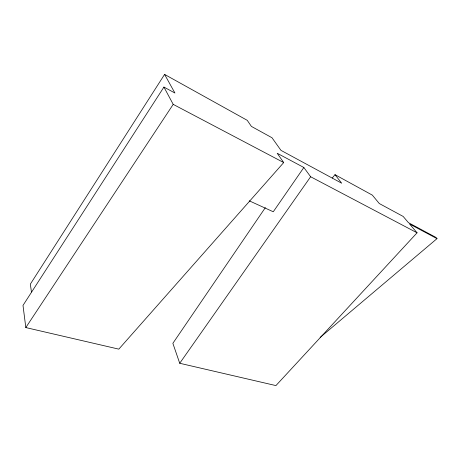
<?xml version="1.0" encoding="UTF-8"?>
<svg xmlns="http://www.w3.org/2000/svg" width="460" height="460" viewBox="0 0 460 460"><rect width="100%" height="100%" fill="white"/><g stroke="black" fill="none" stroke-linecap="round" stroke-linejoin="round"><path stroke-width="0.69" d="M332.275 178.003L335.001 174.673L341.705 183.212L280.979 150.374L271.998 137.747L251.396 126.402L247.244 120.33L164.588 74.411L30.331 284.154L31.447 291.945M164.588 74.411L174.921 93.023L163.927 87.078L23 305.411L25.817 327.572L118.812 349.14L283.705 162.564L277.19 153.255L303.853 167.498L310.632 176.749L417.07 232.812L275.925 385.589L179.728 363.273L172.862 343.321L265.339 207.638M25.817 327.572L173.202 104.368L163.927 87.078M303.853 167.498L273.269 211.772L249.251 200.824M179.728 363.273L310.632 176.749M320.16 337.427L437 238.648L435.902 237.394L408.491 222.715L403.15 216.436L379.293 203.538L372.341 195.126L335.001 174.673M173.202 104.368L283.705 162.564M437 238.648L409.572 223.991L417.07 232.812"/></g></svg>
